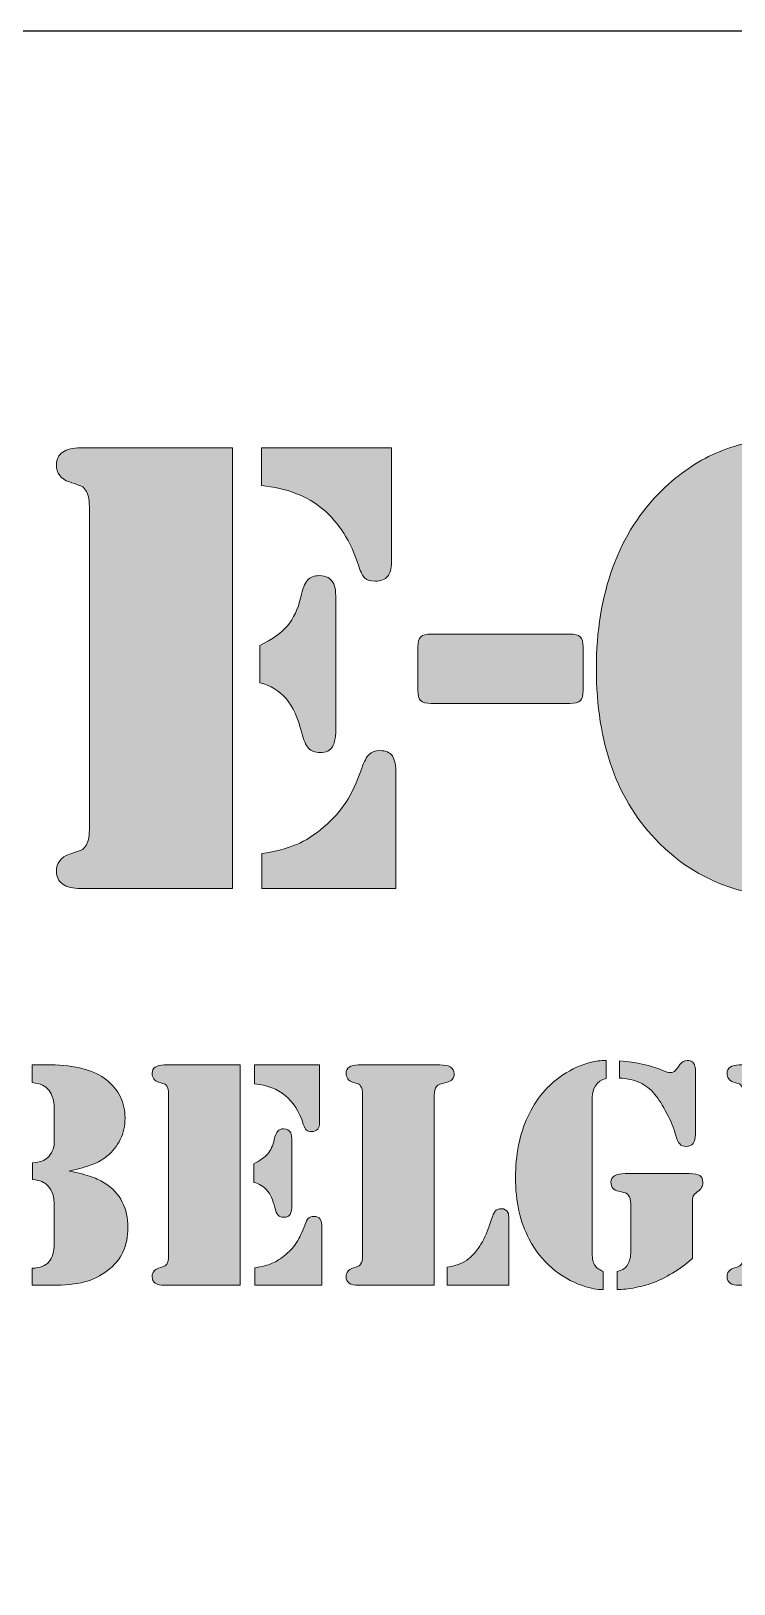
# Model space of a CAD drawing. Header units: inches. Extents: x 11 to 167, y -177 to -21.
# Drawn here: x 75.16 to 88.66, y -50.52 to -20.7 of the extents above; entities that cross this region are included whole.
import ezdxf

# ---------------------------------------------------------------- set-up
doc = ezdxf.new("R2010")
doc.units = ezdxf.units.IN
doc.header["$MEASUREMENT"] = 0
doc.layers.add('Layer 1', color=7, linetype='Continuous')
doc.layers.add('Layer 2', color=7, linetype='Continuous')

# ---------------------------------------------------------------- blocks, each defined once
blk = doc.blocks.new('block 6')
at = {"layer": 'Layer 2', "true_color": 0xffffff}
h = blk.add_hatch(color=7, dxfattribs=at)
h.dxf.hatch_style = 2
edge = h.paths.add_edge_path()
edge.add_spline(control_points=[(89.537, -29.201), (89.326, -29.276), (89.177, -29.377), (89.09, -29.505), (89.004, -29.633), (88.96, -29.821), (88.96, -30.069), (88.96, -30.069), (88.96, -35.613), (88.96, -35.613), (88.96, -35.977), (89.01, -36.233), (89.109, -36.382), (89.187, -36.506), (89.33, -36.595), (89.537, -36.649), (89.537, -36.649), (89.537, -37.331), (89.537, -37.331), (88.619, -37.256), (87.85, -36.911), (87.23, -36.295), (86.424, -35.493), (86.021, -34.375), (86.021, -32.94), (86.021, -32.221), (86.127, -31.571), (86.34, -30.99), (86.553, -30.409), (86.868, -29.916), (87.286, -29.511), (87.604, -29.201), (87.947, -28.966), (88.315, -28.804), (88.683, -28.643), (89.09, -28.552), (89.537, -28.531), (89.537, -28.531), (89.537, -29.201), (89.537, -29.201)], knot_values=[0, 0, 0, 0, 1, 1, 1, 2, 2, 2, 3, 3, 3, 4, 4, 4, 5, 5, 5, 6, 6, 6, 7, 7, 7, 8, 8, 8, 9, 9, 9, 10, 10, 10, 11, 11, 11, 12, 12, 12, 13, 13, 13, 13], degree=3, periodic=1)
edge = h.paths.add_edge_path()
edge.add_spline(control_points=[(90.045, -29.201), (90.045, -29.201), (90.045, -28.531), (90.045, -28.531), (90.492, -28.552), (90.9, -28.643), (91.27, -28.804), (91.64, -28.966), (91.984, -29.201), (92.303, -29.511), (93.146, -30.334), (93.568, -31.477), (93.568, -32.94), (93.568, -34.375), (93.165, -35.493), (92.358, -36.295), (91.738, -36.915), (90.967, -37.261), (90.045, -37.331), (90.045, -37.331), (90.045, -36.649), (90.045, -36.649), (90.153, -36.624), (90.237, -36.592), (90.296, -36.553), (90.356, -36.513), (90.411, -36.457), (90.461, -36.382), (90.572, -36.213), (90.628, -35.956), (90.628, -35.613), (90.628, -35.613), (90.628, -30.069), (90.628, -30.069), (90.628, -29.85), (90.591, -29.677), (90.517, -29.548), (90.467, -29.462), (90.408, -29.393), (90.34, -29.344), (90.272, -29.294), (90.173, -29.247), (90.045, -29.201)], knot_values=[0, 0, 0, 0, 1, 1, 1, 2, 2, 2, 3, 3, 3, 4, 4, 4, 5, 5, 5, 6, 6, 6, 7, 7, 7, 8, 8, 8, 9, 9, 9, 10, 10, 10, 11, 11, 11, 12, 12, 12, 13, 13, 13, 14, 14, 14, 14], degree=3, periodic=1)
h = blk.add_hatch(color=7, dxfattribs=at)
h.dxf.hatch_style = 2
edge = h.paths.add_edge_path()
edge.add_spline(control_points=[(79.032, -28.699), (79.032, -28.699), (79.032, -37.163), (79.032, -37.163), (79.032, -37.163), (76.273, -37.163), (76.273, -37.163), (76.273, -37.163), (76.111, -37.163), (76.111, -37.163), (75.962, -37.163), (75.848, -37.136), (75.767, -37.08), (75.687, -37.024), (75.646, -36.944), (75.646, -36.841), (75.646, -36.671), (75.729, -36.56), (75.894, -36.506), (76.031, -36.461), (76.11, -36.433), (76.133, -36.422), (76.156, -36.412), (76.18, -36.388), (76.204, -36.351), (76.254, -36.285), (76.279, -36.18), (76.279, -36.035), (76.279, -36.035), (76.279, -29.827), (76.279, -29.827), (76.279, -29.683), (76.254, -29.577), (76.204, -29.511), (76.18, -29.474), (76.156, -29.45), (76.133, -29.44), (76.11, -29.43), (76.031, -29.402), (75.894, -29.356), (75.729, -29.302), (75.646, -29.191), (75.646, -29.021), (75.646, -28.918), (75.687, -28.838), (75.767, -28.783), (75.848, -28.727), (75.962, -28.699), (76.111, -28.699), (76.111, -28.699), (76.273, -28.699), (76.273, -28.699), (76.273, -28.699), (79.032, -28.699), (79.032, -28.699)], knot_values=[0, 0, 0, 0, 1, 1, 1, 2, 2, 2, 3, 3, 3, 4, 4, 4, 5, 5, 5, 6, 6, 6, 7, 7, 7, 8, 8, 8, 9, 9, 9, 10, 10, 10, 11, 11, 11, 12, 12, 12, 13, 13, 13, 14, 14, 14, 15, 15, 15, 16, 16, 16, 17, 17, 17, 18, 18, 18, 18], degree=3, periodic=1)
edge = h.paths.add_edge_path()
edge.add_spline(control_points=[(79.553, -33.213), (79.553, -33.213), (79.553, -32.494), (79.553, -32.494), (79.793, -32.378), (79.97, -32.252), (80.086, -32.116), (80.202, -31.979), (80.287, -31.797), (80.34, -31.57), (80.374, -31.413), (80.417, -31.304), (80.471, -31.244), (80.524, -31.184), (80.601, -31.155), (80.7, -31.155), (80.832, -31.155), (80.923, -31.206), (80.973, -31.31), (81.002, -31.363), (81.016, -31.485), (81.016, -31.675), (81.016, -31.675), (81.016, -34.038), (81.016, -34.038), (81.016, -34.232), (80.995, -34.367), (80.951, -34.441), (80.908, -34.516), (80.828, -34.553), (80.713, -34.553), (80.617, -34.553), (80.543, -34.524), (80.489, -34.466), (80.436, -34.408), (80.392, -34.311), (80.359, -34.174), (80.289, -33.889), (80.189, -33.67), (80.058, -33.517), (79.928, -33.364), (79.76, -33.263), (79.553, -33.213)], knot_values=[0, 0, 0, 0, 1, 1, 1, 2, 2, 2, 3, 3, 3, 4, 4, 4, 5, 5, 5, 6, 6, 6, 7, 7, 7, 8, 8, 8, 9, 9, 9, 10, 10, 10, 11, 11, 11, 12, 12, 12, 13, 13, 13, 14, 14, 14, 14], degree=3, periodic=1)
edge = h.paths.add_edge_path()
edge.add_spline(control_points=[(79.584, -28.699), (79.584, -28.699), (82.083, -28.699), (82.083, -28.699), (82.083, -28.699), (82.083, -30.894), (82.083, -30.894), (82.083, -31.022), (82.058, -31.115), (82.009, -31.173), (81.959, -31.231), (81.88, -31.26), (81.773, -31.26), (81.682, -31.26), (81.616, -31.241), (81.575, -31.204), (81.533, -31.167), (81.494, -31.09), (81.457, -30.975), (81.3, -30.495), (81.069, -30.129), (80.765, -29.877), (80.461, -29.625), (80.068, -29.474), (79.584, -29.424), (79.584, -29.424), (79.584, -28.699), (79.584, -28.699)], knot_values=[0, 0, 0, 0, 1, 1, 1, 2, 2, 2, 3, 3, 3, 4, 4, 4, 5, 5, 5, 6, 6, 6, 7, 7, 7, 8, 8, 8, 9, 9, 9, 9], degree=3, periodic=1)
edge = h.paths.add_edge_path()
edge.add_spline(control_points=[(79.59, -37.163), (79.59, -37.163), (79.59, -36.494), (79.59, -36.494), (79.859, -36.452), (80.081, -36.395), (80.257, -36.32), (80.432, -36.246), (80.609, -36.132), (80.787, -35.979), (80.965, -35.826), (81.106, -35.668), (81.212, -35.505), (81.317, -35.341), (81.417, -35.125), (81.513, -34.857), (81.558, -34.724), (81.606, -34.634), (81.655, -34.587), (81.705, -34.539), (81.773, -34.516), (81.86, -34.516), (81.976, -34.516), (82.056, -34.55), (82.102, -34.618), (82.147, -34.686), (82.17, -34.805), (82.17, -34.974), (82.17, -34.974), (82.17, -37.163), (82.17, -37.163), (82.17, -37.163), (79.59, -37.163), (79.59, -37.163)], knot_values=[0, 0, 0, 0, 1, 1, 1, 2, 2, 2, 3, 3, 3, 4, 4, 4, 5, 5, 5, 6, 6, 6, 7, 7, 7, 8, 8, 8, 9, 9, 9, 10, 10, 10, 11, 11, 11, 11], degree=3, periodic=1)
h = blk.add_hatch(color=7, dxfattribs=at)
h.dxf.hatch_style = 2
edge = h.paths.add_edge_path()
edge.add_spline(control_points=[(85.767, -32.525), (85.767, -32.525), (85.767, -33.362), (85.767, -33.362), (85.767, -33.457), (85.748, -33.522), (85.711, -33.557), (85.673, -33.593), (85.607, -33.61), (85.512, -33.61), (85.512, -33.61), (82.846, -33.61), (82.846, -33.61), (82.751, -33.61), (82.685, -33.593), (82.647, -33.557), (82.61, -33.522), (82.592, -33.457), (82.592, -33.362), (82.592, -33.362), (82.592, -32.525), (82.592, -32.525), (82.592, -32.43), (82.61, -32.365), (82.647, -32.33), (82.685, -32.294), (82.751, -32.277), (82.846, -32.277), (82.846, -32.277), (85.512, -32.277), (85.512, -32.277), (85.607, -32.277), (85.673, -32.294), (85.711, -32.33), (85.748, -32.365), (85.767, -32.43), (85.767, -32.525)], knot_values=[0, 0, 0, 0, 1, 1, 1, 2, 2, 2, 3, 3, 3, 4, 4, 4, 5, 5, 5, 6, 6, 6, 7, 7, 7, 8, 8, 8, 9, 9, 9, 10, 10, 10, 11, 11, 11, 12, 12, 12, 12], degree=3, periodic=1)
h = blk.add_hatch(color=7, dxfattribs=at)
h.dxf.hatch_style = 2
edge = h.paths.add_edge_path()
edge.add_spline(control_points=[(74.927, -40.551), (74.927, -40.551), (74.927, -44.783), (74.927, -44.783), (74.927, -44.783), (73.547, -44.783), (73.547, -44.783), (73.547, -44.783), (73.466, -44.783), (73.466, -44.783), (73.392, -44.783), (73.335, -44.77), (73.294, -44.742), (73.254, -44.714), (73.234, -44.674), (73.234, -44.622), (73.234, -44.538), (73.275, -44.482), (73.358, -44.455), (73.426, -44.432), (73.466, -44.418), (73.477, -44.413), (73.489, -44.408), (73.501, -44.396), (73.513, -44.377), (73.538, -44.344), (73.55, -44.292), (73.55, -44.219), (73.55, -44.219), (73.55, -41.115), (73.55, -41.115), (73.55, -41.043), (73.538, -40.99), (73.513, -40.957), (73.501, -40.939), (73.489, -40.927), (73.477, -40.922), (73.466, -40.917), (73.426, -40.903), (73.358, -40.88), (73.275, -40.853), (73.234, -40.797), (73.234, -40.712), (73.234, -40.661), (73.254, -40.621), (73.294, -40.593), (73.335, -40.565), (73.392, -40.551), (73.466, -40.551), (73.466, -40.551), (73.547, -40.551), (73.547, -40.551), (73.547, -40.551), (74.927, -40.551), (74.927, -40.551)], knot_values=[0, 0, 0, 0, 1, 1, 1, 2, 2, 2, 3, 3, 3, 4, 4, 4, 5, 5, 5, 6, 6, 6, 7, 7, 7, 8, 8, 8, 9, 9, 9, 10, 10, 10, 11, 11, 11, 12, 12, 12, 13, 13, 13, 14, 14, 14, 15, 15, 15, 16, 16, 16, 17, 17, 17, 18, 18, 18, 18], degree=3, periodic=1)
edge = h.paths.add_edge_path()
edge.add_spline(control_points=[(75.891, -42.591), (76.077, -42.629), (76.22, -42.665), (76.321, -42.7), (76.421, -42.735), (76.511, -42.779), (76.592, -42.833), (76.73, -42.922), (76.836, -43.039), (76.91, -43.185), (76.983, -43.331), (77.02, -43.494), (77.02, -43.673), (77.02, -44.027), (76.89, -44.303), (76.629, -44.501), (76.495, -44.605), (76.346, -44.678), (76.184, -44.72), (76.022, -44.762), (75.809, -44.783), (75.547, -44.783), (75.547, -44.783), (75.178, -44.783), (75.178, -44.783), (75.178, -44.783), (75.178, -44.458), (75.178, -44.458), (75.261, -44.452), (75.326, -44.44), (75.373, -44.422), (75.421, -44.405), (75.463, -44.375), (75.5, -44.334), (75.569, -44.257), (75.603, -44.139), (75.603, -43.977), (75.603, -43.977), (75.603, -43.273), (75.603, -43.273), (75.603, -43.17), (75.594, -43.09), (75.576, -43.032), (75.559, -42.974), (75.526, -42.921), (75.479, -42.874), (75.444, -42.836), (75.405, -42.809), (75.364, -42.793), (75.323, -42.776), (75.264, -42.763), (75.187, -42.753), (75.187, -42.753), (75.187, -42.43), (75.187, -42.43), (75.264, -42.424), (75.323, -42.414), (75.366, -42.399), (75.408, -42.385), (75.447, -42.361), (75.482, -42.328), (75.515, -42.297), (75.543, -42.257), (75.566, -42.207), (75.588, -42.157), (75.601, -42.112), (75.603, -42.07), (75.603, -42.07), (75.603, -41.9), (75.603, -41.9), (75.603, -41.9), (75.603, -41.364), (75.603, -41.364), (75.603, -41.308), (75.593, -41.249), (75.575, -41.188), (75.556, -41.127), (75.534, -41.079), (75.507, -41.044), (75.467, -40.997), (75.423, -40.961), (75.375, -40.939), (75.326, -40.916), (75.261, -40.901), (75.178, -40.892), (75.178, -40.892), (75.178, -40.551), (75.178, -40.551), (75.178, -40.551), (75.535, -40.551), (75.535, -40.551), (76.006, -40.551), (76.366, -40.648), (76.614, -40.843), (76.727, -40.932), (76.814, -41.039), (76.874, -41.165), (76.934, -41.291), (76.964, -41.428), (76.964, -41.574), (76.964, -41.719), (76.933, -41.855), (76.872, -41.984), (76.812, -42.112), (76.726, -42.218), (76.617, -42.303), (76.536, -42.369), (76.443, -42.423), (76.338, -42.464), (76.232, -42.506), (76.083, -42.548), (75.891, -42.591)], knot_values=[0, 0, 0, 0, 1, 1, 1, 2, 2, 2, 3, 3, 3, 4, 4, 4, 5, 5, 5, 6, 6, 6, 7, 7, 7, 8, 8, 8, 9, 9, 9, 10, 10, 10, 11, 11, 11, 12, 12, 12, 13, 13, 13, 14, 14, 14, 15, 15, 15, 16, 16, 16, 17, 17, 17, 18, 18, 18, 19, 19, 19, 20, 20, 20, 21, 21, 21, 22, 22, 22, 23, 23, 23, 24, 24, 24, 25, 25, 25, 26, 26, 26, 27, 27, 27, 28, 28, 28, 29, 29, 29, 30, 30, 30, 31, 31, 31, 32, 32, 32, 33, 33, 33, 34, 34, 34, 35, 35, 35, 36, 36, 36, 37, 37, 37, 37], degree=3, periodic=1)
h = blk.add_hatch(color=7, dxfattribs=at)
h.dxf.hatch_style = 2
edge = h.paths.add_edge_path()
edge.add_spline(control_points=[(79.178, -40.551), (79.178, -40.551), (79.178, -44.783), (79.178, -44.783), (79.178, -44.783), (77.798, -44.783), (77.798, -44.783), (77.798, -44.783), (77.717, -44.783), (77.717, -44.783), (77.643, -44.783), (77.586, -44.77), (77.545, -44.742), (77.505, -44.714), (77.485, -44.674), (77.485, -44.622), (77.485, -44.538), (77.526, -44.482), (77.609, -44.455), (77.677, -44.432), (77.717, -44.418), (77.728, -44.413), (77.74, -44.408), (77.751, -44.396), (77.764, -44.377), (77.789, -44.344), (77.801, -44.292), (77.801, -44.219), (77.801, -44.219), (77.801, -41.115), (77.801, -41.115), (77.801, -41.043), (77.789, -40.99), (77.764, -40.957), (77.751, -40.939), (77.74, -40.927), (77.728, -40.922), (77.717, -40.917), (77.677, -40.903), (77.609, -40.88), (77.526, -40.853), (77.485, -40.797), (77.485, -40.712), (77.485, -40.661), (77.505, -40.621), (77.545, -40.593), (77.586, -40.565), (77.643, -40.551), (77.717, -40.551), (77.717, -40.551), (77.798, -40.551), (77.798, -40.551), (77.798, -40.551), (79.178, -40.551), (79.178, -40.551)], knot_values=[0, 0, 0, 0, 1, 1, 1, 2, 2, 2, 3, 3, 3, 4, 4, 4, 5, 5, 5, 6, 6, 6, 7, 7, 7, 8, 8, 8, 9, 9, 9, 10, 10, 10, 11, 11, 11, 12, 12, 12, 13, 13, 13, 14, 14, 14, 15, 15, 15, 16, 16, 16, 17, 17, 17, 18, 18, 18, 18], degree=3, periodic=1)
edge = h.paths.add_edge_path()
edge.add_spline(control_points=[(79.438, -42.808), (79.438, -42.808), (79.438, -42.449), (79.438, -42.449), (79.558, -42.391), (79.647, -42.328), (79.705, -42.26), (79.763, -42.191), (79.805, -42.1), (79.832, -41.987), (79.849, -41.908), (79.87, -41.854), (79.897, -41.824), (79.924, -41.794), (79.962, -41.779), (80.012, -41.779), (80.078, -41.779), (80.123, -41.805), (80.148, -41.857), (80.163, -41.883), (80.17, -41.944), (80.17, -42.039), (80.17, -42.039), (80.17, -43.221), (80.17, -43.221), (80.17, -43.318), (80.159, -43.385), (80.137, -43.422), (80.116, -43.46), (80.076, -43.478), (80.018, -43.478), (79.97, -43.478), (79.933, -43.464), (79.906, -43.435), (79.88, -43.406), (79.858, -43.357), (79.841, -43.289), (79.806, -43.146), (79.756, -43.037), (79.691, -42.96), (79.626, -42.884), (79.542, -42.833), (79.438, -42.808)], knot_values=[0, 0, 0, 0, 1, 1, 1, 2, 2, 2, 3, 3, 3, 4, 4, 4, 5, 5, 5, 6, 6, 6, 7, 7, 7, 8, 8, 8, 9, 9, 9, 10, 10, 10, 11, 11, 11, 12, 12, 12, 13, 13, 13, 14, 14, 14, 14], degree=3, periodic=1)
edge = h.paths.add_edge_path()
edge.add_spline(control_points=[(79.454, -40.551), (79.454, -40.551), (80.703, -40.551), (80.703, -40.551), (80.703, -40.551), (80.703, -41.649), (80.703, -41.649), (80.703, -41.713), (80.691, -41.759), (80.666, -41.788), (80.641, -41.817), (80.602, -41.832), (80.548, -41.832), (80.503, -41.832), (80.47, -41.822), (80.449, -41.804), (80.428, -41.785), (80.409, -41.747), (80.39, -41.689), (80.312, -41.449), (80.196, -41.266), (80.044, -41.14), (79.892, -41.014), (79.696, -40.939), (79.454, -40.914), (79.454, -40.914), (79.454, -40.551), (79.454, -40.551)], knot_values=[0, 0, 0, 0, 1, 1, 1, 2, 2, 2, 3, 3, 3, 4, 4, 4, 5, 5, 5, 6, 6, 6, 7, 7, 7, 8, 8, 8, 9, 9, 9, 9], degree=3, periodic=1)
edge = h.paths.add_edge_path()
edge.add_spline(control_points=[(79.457, -44.783), (79.457, -44.783), (79.457, -44.449), (79.457, -44.449), (79.591, -44.428), (79.702, -44.399), (79.79, -44.362), (79.878, -44.325), (79.966, -44.268), (80.055, -44.191), (80.144, -44.115), (80.215, -44.036), (80.268, -43.954), (80.32, -43.872), (80.37, -43.764), (80.418, -43.63), (80.441, -43.564), (80.465, -43.519), (80.489, -43.495), (80.514, -43.471), (80.548, -43.46), (80.592, -43.46), (80.65, -43.46), (80.69, -43.477), (80.713, -43.511), (80.735, -43.545), (80.747, -43.604), (80.747, -43.689), (80.747, -43.689), (80.747, -44.783), (80.747, -44.783), (80.747, -44.783), (79.457, -44.783), (79.457, -44.783)], knot_values=[0, 0, 0, 0, 1, 1, 1, 2, 2, 2, 3, 3, 3, 4, 4, 4, 5, 5, 5, 6, 6, 6, 7, 7, 7, 8, 8, 8, 9, 9, 9, 10, 10, 10, 11, 11, 11, 11], degree=3, periodic=1)
h = blk.add_hatch(color=7, dxfattribs=at)
h.dxf.hatch_style = 2
edge = h.paths.add_edge_path()
edge.add_spline(control_points=[(82.905, -44.783), (82.905, -44.783), (81.525, -44.783), (81.525, -44.783), (81.525, -44.783), (81.444, -44.783), (81.444, -44.783), (81.37, -44.783), (81.313, -44.77), (81.272, -44.742), (81.232, -44.714), (81.212, -44.674), (81.212, -44.622), (81.212, -44.538), (81.253, -44.482), (81.336, -44.455), (81.404, -44.432), (81.444, -44.418), (81.455, -44.413), (81.467, -44.408), (81.478, -44.396), (81.491, -44.377), (81.516, -44.344), (81.528, -44.292), (81.528, -44.219), (81.528, -44.219), (81.528, -41.115), (81.528, -41.115), (81.528, -41.043), (81.516, -40.99), (81.491, -40.957), (81.478, -40.939), (81.467, -40.927), (81.455, -40.922), (81.444, -40.917), (81.404, -40.903), (81.336, -40.88), (81.253, -40.853), (81.212, -40.797), (81.212, -40.712), (81.212, -40.661), (81.232, -40.621), (81.272, -40.593), (81.313, -40.565), (81.37, -40.551), (81.444, -40.551), (81.444, -40.551), (81.525, -40.551), (81.525, -40.551), (81.525, -40.551), (82.908, -40.551), (82.908, -40.551), (82.908, -40.551), (83.013, -40.551), (83.013, -40.551), (83.104, -40.551), (83.169, -40.564), (83.209, -40.588), (83.262, -40.621), (83.289, -40.665), (83.289, -40.719), (83.289, -40.81), (83.24, -40.866), (83.14, -40.889), (83.06, -40.908), (83.012, -40.92), (82.998, -40.926), (82.983, -40.933), (82.968, -40.945), (82.951, -40.964), (82.92, -41.001), (82.905, -41.059), (82.905, -41.137), (82.905, -41.137), (82.905, -44.783), (82.905, -44.783)], knot_values=[0, 0, 0, 0, 1, 1, 1, 2, 2, 2, 3, 3, 3, 4, 4, 4, 5, 5, 5, 6, 6, 6, 7, 7, 7, 8, 8, 8, 9, 9, 9, 10, 10, 10, 11, 11, 11, 12, 12, 12, 13, 13, 13, 14, 14, 14, 15, 15, 15, 16, 16, 16, 17, 17, 17, 18, 18, 18, 19, 19, 19, 20, 20, 20, 21, 21, 21, 22, 22, 22, 23, 23, 23, 24, 24, 24, 25, 25, 25, 25], degree=3, periodic=1)
edge = h.paths.add_edge_path()
edge.add_spline(control_points=[(83.156, -44.783), (83.156, -44.783), (83.156, -44.436), (83.156, -44.436), (83.257, -44.418), (83.337, -44.397), (83.396, -44.374), (83.455, -44.351), (83.511, -44.318), (83.565, -44.275), (83.652, -44.207), (83.731, -44.113), (83.804, -43.993), (83.876, -43.873), (83.935, -43.74), (83.981, -43.593), (84.014, -43.479), (84.044, -43.404), (84.072, -43.368), (84.1, -43.332), (84.141, -43.314), (84.195, -43.314), (84.252, -43.314), (84.295, -43.338), (84.322, -43.385), (84.334, -43.408), (84.34, -43.453), (84.34, -43.522), (84.34, -43.522), (84.34, -44.783), (84.34, -44.783), (84.34, -44.783), (83.156, -44.783), (83.156, -44.783)], knot_values=[0, 0, 0, 0, 1, 1, 1, 2, 2, 2, 3, 3, 3, 4, 4, 4, 5, 5, 5, 6, 6, 6, 7, 7, 7, 8, 8, 8, 9, 9, 9, 10, 10, 10, 11, 11, 11, 11], degree=3, periodic=1)
h = blk.add_hatch(color=7, dxfattribs=at)
h.dxf.hatch_style = 2
edge = h.paths.add_edge_path()
edge.add_spline(control_points=[(86.21, -40.467), (86.21, -40.467), (86.21, -40.812), (86.21, -40.812), (86.028, -40.855), (85.937, -41), (85.937, -41.246), (85.937, -41.246), (85.937, -44.132), (85.937, -44.132), (85.937, -44.244), (85.953, -44.33), (85.984, -44.39), (86.01, -44.439), (86.067, -44.482), (86.154, -44.517), (86.154, -44.517), (86.154, -44.867), (86.154, -44.867), (86.088, -44.867), (86.027, -44.862), (85.973, -44.852), (85.918, -44.841), (85.845, -44.821), (85.754, -44.79), (85.537, -44.715), (85.341, -44.602), (85.165, -44.449), (84.989, -44.296), (84.845, -44.113), (84.731, -43.9), (84.555, -43.567), (84.467, -43.173), (84.467, -42.718), (84.467, -42.278), (84.546, -41.888), (84.703, -41.546), (84.86, -41.205), (85.085, -40.938), (85.379, -40.743), (85.548, -40.63), (85.73, -40.548), (85.925, -40.498), (86.005, -40.478), (86.1, -40.467), (86.21, -40.467)], knot_values=[0, 0, 0, 0, 1, 1, 1, 2, 2, 2, 3, 3, 3, 4, 4, 4, 5, 5, 5, 6, 6, 6, 7, 7, 7, 8, 8, 8, 9, 9, 9, 10, 10, 10, 11, 11, 11, 12, 12, 12, 13, 13, 13, 14, 14, 14, 15, 15, 15, 15], degree=3, periodic=1)
edge = h.paths.add_edge_path()
edge.add_spline(control_points=[(87.866, -44.266), (87.783, -44.348), (87.673, -44.433), (87.535, -44.518), (87.398, -44.604), (87.268, -44.672), (87.146, -44.721), (87.035, -44.765), (86.911, -44.8), (86.776, -44.827), (86.64, -44.854), (86.521, -44.867), (86.418, -44.867), (86.418, -44.867), (86.418, -44.517), (86.418, -44.517), (86.478, -44.502), (86.523, -44.485), (86.553, -44.464), (86.582, -44.443), (86.608, -44.415), (86.628, -44.377), (86.664, -44.313), (86.681, -44.232), (86.681, -44.132), (86.681, -44.132), (86.681, -43.227), (86.681, -43.227), (86.681, -43.146), (86.666, -43.088), (86.635, -43.053), (86.62, -43.033), (86.606, -43.02), (86.591, -43.015), (86.577, -43.009), (86.529, -42.998), (86.449, -42.979), (86.349, -42.954), (86.3, -42.896), (86.3, -42.805), (86.3, -42.752), (86.323, -42.71), (86.37, -42.681), (86.416, -42.652), (86.485, -42.638), (86.576, -42.638), (86.576, -42.638), (86.678, -42.638), (86.678, -42.638), (86.678, -42.638), (87.813, -42.638), (87.813, -42.638), (87.906, -42.638), (87.972, -42.651), (88.01, -42.677), (88.048, -42.702), (88.067, -42.747), (88.067, -42.812), (88.067, -42.851), (88.059, -42.883), (88.044, -42.909), (88.028, -42.935), (88, -42.962), (87.959, -42.991), (87.917, -43.02), (87.891, -43.047), (87.881, -43.072), (87.871, -43.097), (87.866, -43.142), (87.866, -43.208), (87.866, -43.208), (87.866, -44.266), (87.866, -44.266)], knot_values=[0, 0, 0, 0, 1, 1, 1, 2, 2, 2, 3, 3, 3, 4, 4, 4, 5, 5, 5, 6, 6, 6, 7, 7, 7, 8, 8, 8, 9, 9, 9, 10, 10, 10, 11, 11, 11, 12, 12, 12, 13, 13, 13, 14, 14, 14, 15, 15, 15, 16, 16, 16, 17, 17, 17, 18, 18, 18, 19, 19, 19, 20, 20, 20, 21, 21, 21, 22, 22, 22, 23, 23, 23, 24, 24, 24, 24], degree=3, periodic=1)
edge = h.paths.add_edge_path()
edge.add_spline(control_points=[(86.464, -40.805), (86.464, -40.805), (86.464, -40.471), (86.464, -40.471), (86.801, -40.502), (87.078, -40.564), (87.295, -40.657), (87.359, -40.686), (87.409, -40.7), (87.444, -40.7), (87.477, -40.7), (87.502, -40.692), (87.52, -40.677), (87.537, -40.661), (87.573, -40.617), (87.627, -40.545), (87.664, -40.493), (87.711, -40.467), (87.766, -40.467), (87.824, -40.467), (87.865, -40.483), (87.889, -40.516), (87.913, -40.548), (87.925, -40.601), (87.925, -40.675), (87.925, -40.675), (87.925, -41.881), (87.925, -41.881), (87.925, -42.038), (87.867, -42.117), (87.751, -42.117), (87.693, -42.117), (87.65, -42.101), (87.622, -42.07), (87.594, -42.039), (87.568, -41.978), (87.543, -41.888), (87.512, -41.772), (87.456, -41.637), (87.376, -41.483), (87.295, -41.329), (87.218, -41.207), (87.143, -41.119), (87.058, -41.015), (86.963, -40.939), (86.858, -40.891), (86.752, -40.842), (86.621, -40.814), (86.464, -40.805)], knot_values=[0, 0, 0, 0, 1, 1, 1, 2, 2, 2, 3, 3, 3, 4, 4, 4, 5, 5, 5, 6, 6, 6, 7, 7, 7, 8, 8, 8, 9, 9, 9, 10, 10, 10, 11, 11, 11, 12, 12, 12, 13, 13, 13, 14, 14, 14, 15, 15, 15, 16, 16, 16, 16], degree=3, periodic=1)
h = blk.add_hatch(color=7, dxfattribs=at)
h.dxf.hatch_style = 2
edge = h.paths.add_edge_path()
edge.add_spline(control_points=[(90.228, -44.783), (90.228, -44.783), (88.845, -44.783), (88.845, -44.783), (88.845, -44.783), (88.765, -44.783), (88.765, -44.783), (88.69, -44.783), (88.633, -44.77), (88.593, -44.742), (88.552, -44.714), (88.532, -44.674), (88.532, -44.622), (88.532, -44.538), (88.574, -44.482), (88.656, -44.455), (88.724, -44.432), (88.764, -44.418), (88.776, -44.413), (88.787, -44.408), (88.799, -44.396), (88.811, -44.377), (88.836, -44.344), (88.848, -44.292), (88.848, -44.219), (88.848, -44.219), (88.848, -41.115), (88.848, -41.115), (88.848, -41.043), (88.836, -40.99), (88.811, -40.957), (88.799, -40.939), (88.787, -40.927), (88.776, -40.922), (88.764, -40.917), (88.724, -40.903), (88.656, -40.88), (88.574, -40.853), (88.532, -40.797), (88.532, -40.712), (88.532, -40.661), (88.552, -40.621), (88.593, -40.593), (88.633, -40.565), (88.69, -40.551), (88.765, -40.551), (88.765, -40.551), (88.845, -40.551), (88.845, -40.551), (88.845, -40.551), (90.228, -40.551), (90.228, -40.551), (90.228, -40.551), (90.309, -40.551), (90.309, -40.551), (90.383, -40.551), (90.441, -40.565), (90.481, -40.593), (90.521, -40.621), (90.541, -40.661), (90.541, -40.712), (90.541, -40.797), (90.5, -40.853), (90.417, -40.88), (90.349, -40.903), (90.309, -40.917), (90.298, -40.922), (90.287, -40.927), (90.275, -40.939), (90.262, -40.957), (90.238, -40.99), (90.225, -41.043), (90.225, -41.115), (90.225, -41.115), (90.225, -44.219), (90.225, -44.219), (90.225, -44.292), (90.238, -44.344), (90.262, -44.377), (90.275, -44.396), (90.287, -44.408), (90.298, -44.413), (90.309, -44.418), (90.349, -44.432), (90.417, -44.455), (90.5, -44.482), (90.541, -44.538), (90.541, -44.622), (90.541, -44.674), (90.521, -44.714), (90.481, -44.742), (90.441, -44.77), (90.383, -44.783), (90.309, -44.783), (90.309, -44.783), (90.228, -44.783), (90.228, -44.783)], knot_values=[0, 0, 0, 0, 1, 1, 1, 2, 2, 2, 3, 3, 3, 4, 4, 4, 5, 5, 5, 6, 6, 6, 7, 7, 7, 8, 8, 8, 9, 9, 9, 10, 10, 10, 11, 11, 11, 12, 12, 12, 13, 13, 13, 14, 14, 14, 15, 15, 15, 16, 16, 16, 17, 17, 17, 18, 18, 18, 19, 19, 19, 20, 20, 20, 21, 21, 21, 22, 22, 22, 23, 23, 23, 24, 24, 24, 25, 25, 25, 26, 26, 26, 27, 27, 27, 28, 28, 28, 29, 29, 29, 30, 30, 30, 31, 31, 31, 32, 32, 32, 32], degree=3, periodic=1)
at = {"layer": 'Layer 2', "lineweight": 0}
for points, knots in [([(89.537, -29.201), (89.326, -29.276), (89.177, -29.377), (89.09, -29.505), (89.004, -29.633), (88.96, -29.821), (88.96, -30.069), (88.96, -30.069), (88.96, -35.613), (88.96, -35.613), (88.96, -35.977), (89.01, -36.233), (89.109, -36.382), (89.187, -36.506), (89.33, -36.595), (89.537, -36.649), (89.537, -36.649), (89.537, -37.331), (89.537, -37.331), (88.619, -37.256), (87.85, -36.911), (87.23, -36.295), (86.424, -35.493), (86.021, -34.375), (86.021, -32.94), (86.021, -32.221), (86.127, -31.571), (86.34, -30.99), (86.553, -30.409), (86.868, -29.916), (87.286, -29.511), (87.604, -29.201), (87.947, -28.966), (88.315, -28.804), (88.683, -28.643), (89.09, -28.552), (89.537, -28.531), (89.537, -28.531), (89.537, -29.201), (89.537, -29.201)], [0, 0, 0, 0, 1, 1, 1, 2, 2, 2, 3, 3, 3, 4, 4, 4, 5, 5, 5, 6, 6, 6, 7, 7, 7, 8, 8, 8, 9, 9, 9, 10, 10, 10, 11, 11, 11, 12, 12, 12, 13, 13, 13, 13]), ([(79.032, -28.699), (79.032, -28.699), (79.032, -37.163), (79.032, -37.163), (79.032, -37.163), (76.273, -37.163), (76.273, -37.163), (76.273, -37.163), (76.111, -37.163), (76.111, -37.163), (75.962, -37.163), (75.848, -37.136), (75.767, -37.08), (75.687, -37.024), (75.646, -36.944), (75.646, -36.841), (75.646, -36.671), (75.729, -36.56), (75.894, -36.506), (76.031, -36.461), (76.11, -36.433), (76.133, -36.422), (76.156, -36.412), (76.18, -36.388), (76.204, -36.351), (76.254, -36.285), (76.279, -36.18), (76.279, -36.035), (76.279, -36.035), (76.279, -29.827), (76.279, -29.827), (76.279, -29.683), (76.254, -29.577), (76.204, -29.511), (76.18, -29.474), (76.156, -29.45), (76.133, -29.44), (76.11, -29.43), (76.031, -29.402), (75.894, -29.356), (75.729, -29.302), (75.646, -29.191), (75.646, -29.021), (75.646, -28.918), (75.687, -28.838), (75.767, -28.783), (75.848, -28.727), (75.962, -28.699), (76.111, -28.699), (76.111, -28.699), (76.273, -28.699), (76.273, -28.699), (76.273, -28.699), (79.032, -28.699), (79.032, -28.699)], [0, 0, 0, 0, 1, 1, 1, 2, 2, 2, 3, 3, 3, 4, 4, 4, 5, 5, 5, 6, 6, 6, 7, 7, 7, 8, 8, 8, 9, 9, 9, 10, 10, 10, 11, 11, 11, 12, 12, 12, 13, 13, 13, 14, 14, 14, 15, 15, 15, 16, 16, 16, 17, 17, 17, 18, 18, 18, 18]), ([(79.584, -28.699), (79.584, -28.699), (82.083, -28.699), (82.083, -28.699), (82.083, -28.699), (82.083, -30.894), (82.083, -30.894), (82.083, -31.022), (82.058, -31.115), (82.009, -31.173), (81.959, -31.231), (81.88, -31.26), (81.773, -31.26), (81.682, -31.26), (81.616, -31.241), (81.575, -31.204), (81.533, -31.167), (81.494, -31.09), (81.457, -30.975), (81.3, -30.495), (81.069, -30.129), (80.765, -29.877), (80.461, -29.625), (80.068, -29.474), (79.584, -29.424), (79.584, -29.424), (79.584, -28.699), (79.584, -28.699)], [0, 0, 0, 0, 1, 1, 1, 2, 2, 2, 3, 3, 3, 4, 4, 4, 5, 5, 5, 6, 6, 6, 7, 7, 7, 8, 8, 8, 9, 9, 9, 9]), ([(79.553, -33.213), (79.553, -33.213), (79.553, -32.494), (79.553, -32.494), (79.793, -32.378), (79.97, -32.252), (80.086, -32.116), (80.202, -31.979), (80.287, -31.797), (80.34, -31.57), (80.374, -31.413), (80.417, -31.304), (80.471, -31.244), (80.524, -31.184), (80.601, -31.155), (80.7, -31.155), (80.832, -31.155), (80.923, -31.206), (80.973, -31.31), (81.002, -31.363), (81.016, -31.485), (81.016, -31.675), (81.016, -31.675), (81.016, -34.038), (81.016, -34.038), (81.016, -34.232), (80.995, -34.367), (80.951, -34.441), (80.908, -34.516), (80.828, -34.553), (80.713, -34.553), (80.617, -34.553), (80.543, -34.524), (80.489, -34.466), (80.436, -34.408), (80.392, -34.311), (80.359, -34.174), (80.289, -33.889), (80.189, -33.67), (80.058, -33.517), (79.928, -33.364), (79.76, -33.263), (79.553, -33.213)], [0, 0, 0, 0, 1, 1, 1, 2, 2, 2, 3, 3, 3, 4, 4, 4, 5, 5, 5, 6, 6, 6, 7, 7, 7, 8, 8, 8, 9, 9, 9, 10, 10, 10, 11, 11, 11, 12, 12, 12, 13, 13, 13, 14, 14, 14, 14]), ([(85.767, -32.525), (85.767, -32.525), (85.767, -33.362), (85.767, -33.362), (85.767, -33.457), (85.748, -33.522), (85.711, -33.557), (85.673, -33.593), (85.607, -33.61), (85.512, -33.61), (85.512, -33.61), (82.846, -33.61), (82.846, -33.61), (82.751, -33.61), (82.685, -33.593), (82.647, -33.557), (82.61, -33.522), (82.592, -33.457), (82.592, -33.362), (82.592, -33.362), (82.592, -32.525), (82.592, -32.525), (82.592, -32.43), (82.61, -32.365), (82.647, -32.33), (82.685, -32.294), (82.751, -32.277), (82.846, -32.277), (82.846, -32.277), (85.512, -32.277), (85.512, -32.277), (85.607, -32.277), (85.673, -32.294), (85.711, -32.33), (85.748, -32.365), (85.767, -32.43), (85.767, -32.525)], [0, 0, 0, 0, 1, 1, 1, 2, 2, 2, 3, 3, 3, 4, 4, 4, 5, 5, 5, 6, 6, 6, 7, 7, 7, 8, 8, 8, 9, 9, 9, 10, 10, 10, 11, 11, 11, 12, 12, 12, 12]), ([(79.59, -37.163), (79.59, -37.163), (79.59, -36.494), (79.59, -36.494), (79.859, -36.452), (80.081, -36.395), (80.257, -36.32), (80.432, -36.246), (80.609, -36.132), (80.787, -35.979), (80.965, -35.826), (81.106, -35.668), (81.212, -35.505), (81.317, -35.341), (81.417, -35.125), (81.513, -34.857), (81.558, -34.724), (81.606, -34.634), (81.655, -34.587), (81.705, -34.539), (81.773, -34.516), (81.86, -34.516), (81.976, -34.516), (82.056, -34.55), (82.102, -34.618), (82.147, -34.686), (82.17, -34.805), (82.17, -34.974), (82.17, -34.974), (82.17, -37.163), (82.17, -37.163), (82.17, -37.163), (79.59, -37.163), (79.59, -37.163)], [0, 0, 0, 0, 1, 1, 1, 2, 2, 2, 3, 3, 3, 4, 4, 4, 5, 5, 5, 6, 6, 6, 7, 7, 7, 8, 8, 8, 9, 9, 9, 10, 10, 10, 11, 11, 11, 11]), ([(75.891, -42.591), (76.077, -42.629), (76.22, -42.665), (76.321, -42.7), (76.421, -42.735), (76.511, -42.779), (76.592, -42.833), (76.73, -42.922), (76.836, -43.039), (76.91, -43.185), (76.983, -43.331), (77.02, -43.494), (77.02, -43.673), (77.02, -44.027), (76.89, -44.303), (76.629, -44.501), (76.495, -44.605), (76.346, -44.678), (76.184, -44.72), (76.022, -44.762), (75.809, -44.783), (75.547, -44.783), (75.547, -44.783), (75.178, -44.783), (75.178, -44.783), (75.178, -44.783), (75.178, -44.458), (75.178, -44.458), (75.261, -44.452), (75.326, -44.44), (75.373, -44.422), (75.421, -44.405), (75.463, -44.375), (75.5, -44.334), (75.569, -44.257), (75.603, -44.139), (75.603, -43.977), (75.603, -43.977), (75.603, -43.273), (75.603, -43.273), (75.603, -43.17), (75.594, -43.09), (75.576, -43.032), (75.559, -42.974), (75.526, -42.921), (75.479, -42.874), (75.444, -42.836), (75.405, -42.809), (75.364, -42.793), (75.323, -42.776), (75.264, -42.763), (75.187, -42.753), (75.187, -42.753), (75.187, -42.43), (75.187, -42.43), (75.264, -42.424), (75.323, -42.414), (75.366, -42.399), (75.408, -42.385), (75.447, -42.361), (75.482, -42.328), (75.515, -42.297), (75.543, -42.257), (75.566, -42.207), (75.588, -42.157), (75.601, -42.112), (75.603, -42.07), (75.603, -42.07), (75.603, -41.9), (75.603, -41.9), (75.603, -41.9), (75.603, -41.364), (75.603, -41.364), (75.603, -41.308), (75.593, -41.249), (75.575, -41.188), (75.556, -41.127), (75.534, -41.079), (75.507, -41.044), (75.467, -40.997), (75.423, -40.961), (75.375, -40.939), (75.326, -40.916), (75.261, -40.901), (75.178, -40.892), (75.178, -40.892), (75.178, -40.551), (75.178, -40.551), (75.178, -40.551), (75.535, -40.551), (75.535, -40.551), (76.006, -40.551), (76.366, -40.648), (76.614, -40.843), (76.727, -40.932), (76.814, -41.039), (76.874, -41.165), (76.934, -41.291), (76.964, -41.428), (76.964, -41.574), (76.964, -41.719), (76.933, -41.855), (76.872, -41.984), (76.812, -42.112), (76.726, -42.218), (76.617, -42.303), (76.536, -42.369), (76.443, -42.423), (76.338, -42.464), (76.232, -42.506), (76.083, -42.548), (75.891, -42.591)], [0, 0, 0, 0, 1, 1, 1, 2, 2, 2, 3, 3, 3, 4, 4, 4, 5, 5, 5, 6, 6, 6, 7, 7, 7, 8, 8, 8, 9, 9, 9, 10, 10, 10, 11, 11, 11, 12, 12, 12, 13, 13, 13, 14, 14, 14, 15, 15, 15, 16, 16, 16, 17, 17, 17, 18, 18, 18, 19, 19, 19, 20, 20, 20, 21, 21, 21, 22, 22, 22, 23, 23, 23, 24, 24, 24, 25, 25, 25, 26, 26, 26, 27, 27, 27, 28, 28, 28, 29, 29, 29, 30, 30, 30, 31, 31, 31, 32, 32, 32, 33, 33, 33, 34, 34, 34, 35, 35, 35, 36, 36, 36, 37, 37, 37, 37]), ([(79.178, -40.551), (79.178, -40.551), (79.178, -44.783), (79.178, -44.783), (79.178, -44.783), (77.798, -44.783), (77.798, -44.783), (77.798, -44.783), (77.717, -44.783), (77.717, -44.783), (77.643, -44.783), (77.586, -44.77), (77.545, -44.742), (77.505, -44.714), (77.485, -44.674), (77.485, -44.622), (77.485, -44.538), (77.526, -44.482), (77.609, -44.455), (77.677, -44.432), (77.717, -44.418), (77.728, -44.413), (77.74, -44.408), (77.751, -44.396), (77.764, -44.377), (77.789, -44.344), (77.801, -44.292), (77.801, -44.219), (77.801, -44.219), (77.801, -41.115), (77.801, -41.115), (77.801, -41.043), (77.789, -40.99), (77.764, -40.957), (77.751, -40.939), (77.74, -40.927), (77.728, -40.922), (77.717, -40.917), (77.677, -40.903), (77.609, -40.88), (77.526, -40.853), (77.485, -40.797), (77.485, -40.712), (77.485, -40.661), (77.505, -40.621), (77.545, -40.593), (77.586, -40.565), (77.643, -40.551), (77.717, -40.551), (77.717, -40.551), (77.798, -40.551), (77.798, -40.551), (77.798, -40.551), (79.178, -40.551), (79.178, -40.551)], [0, 0, 0, 0, 1, 1, 1, 2, 2, 2, 3, 3, 3, 4, 4, 4, 5, 5, 5, 6, 6, 6, 7, 7, 7, 8, 8, 8, 9, 9, 9, 10, 10, 10, 11, 11, 11, 12, 12, 12, 13, 13, 13, 14, 14, 14, 15, 15, 15, 16, 16, 16, 17, 17, 17, 18, 18, 18, 18]), ([(79.454, -40.551), (79.454, -40.551), (80.703, -40.551), (80.703, -40.551), (80.703, -40.551), (80.703, -41.649), (80.703, -41.649), (80.703, -41.713), (80.691, -41.759), (80.666, -41.788), (80.641, -41.817), (80.602, -41.832), (80.548, -41.832), (80.503, -41.832), (80.47, -41.822), (80.449, -41.804), (80.428, -41.785), (80.409, -41.747), (80.39, -41.689), (80.312, -41.449), (80.196, -41.266), (80.044, -41.14), (79.892, -41.014), (79.696, -40.939), (79.454, -40.914), (79.454, -40.914), (79.454, -40.551), (79.454, -40.551)], [0, 0, 0, 0, 1, 1, 1, 2, 2, 2, 3, 3, 3, 4, 4, 4, 5, 5, 5, 6, 6, 6, 7, 7, 7, 8, 8, 8, 9, 9, 9, 9]), ([(82.905, -44.783), (82.905, -44.783), (81.525, -44.783), (81.525, -44.783), (81.525, -44.783), (81.444, -44.783), (81.444, -44.783), (81.37, -44.783), (81.313, -44.77), (81.272, -44.742), (81.232, -44.714), (81.212, -44.674), (81.212, -44.622), (81.212, -44.538), (81.253, -44.482), (81.336, -44.455), (81.404, -44.432), (81.444, -44.418), (81.455, -44.413), (81.467, -44.408), (81.478, -44.396), (81.491, -44.377), (81.516, -44.344), (81.528, -44.292), (81.528, -44.219), (81.528, -44.219), (81.528, -41.115), (81.528, -41.115), (81.528, -41.043), (81.516, -40.99), (81.491, -40.957), (81.478, -40.939), (81.467, -40.927), (81.455, -40.922), (81.444, -40.917), (81.404, -40.903), (81.336, -40.88), (81.253, -40.853), (81.212, -40.797), (81.212, -40.712), (81.212, -40.661), (81.232, -40.621), (81.272, -40.593), (81.313, -40.565), (81.37, -40.551), (81.444, -40.551), (81.444, -40.551), (81.525, -40.551), (81.525, -40.551), (81.525, -40.551), (82.908, -40.551), (82.908, -40.551), (82.908, -40.551), (83.013, -40.551), (83.013, -40.551), (83.104, -40.551), (83.169, -40.564), (83.209, -40.588), (83.262, -40.621), (83.289, -40.665), (83.289, -40.719), (83.289, -40.81), (83.24, -40.866), (83.14, -40.889), (83.06, -40.908), (83.012, -40.92), (82.998, -40.926), (82.983, -40.933), (82.968, -40.945), (82.951, -40.964), (82.92, -41.001), (82.905, -41.059), (82.905, -41.137), (82.905, -41.137), (82.905, -44.783), (82.905, -44.783)], [0, 0, 0, 0, 1, 1, 1, 2, 2, 2, 3, 3, 3, 4, 4, 4, 5, 5, 5, 6, 6, 6, 7, 7, 7, 8, 8, 8, 9, 9, 9, 10, 10, 10, 11, 11, 11, 12, 12, 12, 13, 13, 13, 14, 14, 14, 15, 15, 15, 16, 16, 16, 17, 17, 17, 18, 18, 18, 19, 19, 19, 20, 20, 20, 21, 21, 21, 22, 22, 22, 23, 23, 23, 24, 24, 24, 25, 25, 25, 25]), ([(86.21, -40.467), (86.21, -40.467), (86.21, -40.812), (86.21, -40.812), (86.028, -40.855), (85.937, -41), (85.937, -41.246), (85.937, -41.246), (85.937, -44.132), (85.937, -44.132), (85.937, -44.244), (85.953, -44.33), (85.984, -44.39), (86.01, -44.439), (86.067, -44.482), (86.154, -44.517), (86.154, -44.517), (86.154, -44.867), (86.154, -44.867), (86.088, -44.867), (86.027, -44.862), (85.973, -44.852), (85.918, -44.841), (85.845, -44.821), (85.754, -44.79), (85.537, -44.715), (85.341, -44.602), (85.165, -44.449), (84.989, -44.296), (84.845, -44.113), (84.731, -43.9), (84.555, -43.567), (84.467, -43.173), (84.467, -42.718), (84.467, -42.278), (84.546, -41.888), (84.703, -41.546), (84.86, -41.205), (85.085, -40.938), (85.379, -40.743), (85.548, -40.63), (85.73, -40.548), (85.925, -40.498), (86.005, -40.478), (86.1, -40.467), (86.21, -40.467)], [0, 0, 0, 0, 1, 1, 1, 2, 2, 2, 3, 3, 3, 4, 4, 4, 5, 5, 5, 6, 6, 6, 7, 7, 7, 8, 8, 8, 9, 9, 9, 10, 10, 10, 11, 11, 11, 12, 12, 12, 13, 13, 13, 14, 14, 14, 15, 15, 15, 15]), ([(86.464, -40.805), (86.464, -40.805), (86.464, -40.471), (86.464, -40.471), (86.801, -40.502), (87.078, -40.564), (87.295, -40.657), (87.359, -40.686), (87.409, -40.7), (87.444, -40.7), (87.477, -40.7), (87.502, -40.692), (87.52, -40.677), (87.537, -40.661), (87.573, -40.617), (87.627, -40.545), (87.664, -40.493), (87.711, -40.467), (87.766, -40.467), (87.824, -40.467), (87.865, -40.483), (87.889, -40.516), (87.913, -40.548), (87.925, -40.601), (87.925, -40.675), (87.925, -40.675), (87.925, -41.881), (87.925, -41.881), (87.925, -42.038), (87.867, -42.117), (87.751, -42.117), (87.693, -42.117), (87.65, -42.101), (87.622, -42.07), (87.594, -42.039), (87.568, -41.978), (87.543, -41.888), (87.512, -41.772), (87.456, -41.637), (87.376, -41.483), (87.295, -41.329), (87.218, -41.207), (87.143, -41.119), (87.058, -41.015), (86.963, -40.939), (86.858, -40.891), (86.752, -40.842), (86.621, -40.814), (86.464, -40.805)], [0, 0, 0, 0, 1, 1, 1, 2, 2, 2, 3, 3, 3, 4, 4, 4, 5, 5, 5, 6, 6, 6, 7, 7, 7, 8, 8, 8, 9, 9, 9, 10, 10, 10, 11, 11, 11, 12, 12, 12, 13, 13, 13, 14, 14, 14, 15, 15, 15, 16, 16, 16, 16]), ([(90.228, -44.783), (90.228, -44.783), (88.845, -44.783), (88.845, -44.783), (88.845, -44.783), (88.765, -44.783), (88.765, -44.783), (88.69, -44.783), (88.633, -44.77), (88.593, -44.742), (88.552, -44.714), (88.532, -44.674), (88.532, -44.622), (88.532, -44.538), (88.574, -44.482), (88.656, -44.455), (88.724, -44.432), (88.764, -44.418), (88.776, -44.413), (88.787, -44.408), (88.799, -44.396), (88.811, -44.377), (88.836, -44.344), (88.848, -44.292), (88.848, -44.219), (88.848, -44.219), (88.848, -41.115), (88.848, -41.115), (88.848, -41.043), (88.836, -40.99), (88.811, -40.957), (88.799, -40.939), (88.787, -40.927), (88.776, -40.922), (88.764, -40.917), (88.724, -40.903), (88.656, -40.88), (88.574, -40.853), (88.532, -40.797), (88.532, -40.712), (88.532, -40.661), (88.552, -40.621), (88.593, -40.593), (88.633, -40.565), (88.69, -40.551), (88.765, -40.551), (88.765, -40.551), (88.845, -40.551), (88.845, -40.551), (88.845, -40.551), (90.228, -40.551), (90.228, -40.551), (90.228, -40.551), (90.309, -40.551), (90.309, -40.551), (90.383, -40.551), (90.441, -40.565), (90.481, -40.593), (90.521, -40.621), (90.541, -40.661), (90.541, -40.712), (90.541, -40.797), (90.5, -40.853), (90.417, -40.88), (90.349, -40.903), (90.309, -40.917), (90.298, -40.922), (90.287, -40.927), (90.275, -40.939), (90.262, -40.957), (90.238, -40.99), (90.225, -41.043), (90.225, -41.115), (90.225, -41.115), (90.225, -44.219), (90.225, -44.219), (90.225, -44.292), (90.238, -44.344), (90.262, -44.377), (90.275, -44.396), (90.287, -44.408), (90.298, -44.413), (90.309, -44.418), (90.349, -44.432), (90.417, -44.455), (90.5, -44.482), (90.541, -44.538), (90.541, -44.622), (90.541, -44.674), (90.521, -44.714), (90.481, -44.742), (90.441, -44.77), (90.383, -44.783), (90.309, -44.783), (90.309, -44.783), (90.228, -44.783), (90.228, -44.783)], [0, 0, 0, 0, 1, 1, 1, 2, 2, 2, 3, 3, 3, 4, 4, 4, 5, 5, 5, 6, 6, 6, 7, 7, 7, 8, 8, 8, 9, 9, 9, 10, 10, 10, 11, 11, 11, 12, 12, 12, 13, 13, 13, 14, 14, 14, 15, 15, 15, 16, 16, 16, 17, 17, 17, 18, 18, 18, 19, 19, 19, 20, 20, 20, 21, 21, 21, 22, 22, 22, 23, 23, 23, 24, 24, 24, 25, 25, 25, 26, 26, 26, 27, 27, 27, 28, 28, 28, 29, 29, 29, 30, 30, 30, 31, 31, 31, 32, 32, 32, 32]), ([(79.438, -42.808), (79.438, -42.808), (79.438, -42.449), (79.438, -42.449), (79.558, -42.391), (79.647, -42.328), (79.705, -42.26), (79.763, -42.191), (79.805, -42.1), (79.832, -41.987), (79.849, -41.908), (79.87, -41.854), (79.897, -41.824), (79.924, -41.794), (79.962, -41.779), (80.012, -41.779), (80.078, -41.779), (80.123, -41.805), (80.148, -41.857), (80.163, -41.883), (80.17, -41.944), (80.17, -42.039), (80.17, -42.039), (80.17, -43.221), (80.17, -43.221), (80.17, -43.318), (80.159, -43.385), (80.137, -43.422), (80.116, -43.46), (80.076, -43.478), (80.018, -43.478), (79.97, -43.478), (79.933, -43.464), (79.906, -43.435), (79.88, -43.406), (79.858, -43.357), (79.841, -43.289), (79.806, -43.146), (79.756, -43.037), (79.691, -42.96), (79.626, -42.884), (79.542, -42.833), (79.438, -42.808)], [0, 0, 0, 0, 1, 1, 1, 2, 2, 2, 3, 3, 3, 4, 4, 4, 5, 5, 5, 6, 6, 6, 7, 7, 7, 8, 8, 8, 9, 9, 9, 10, 10, 10, 11, 11, 11, 12, 12, 12, 13, 13, 13, 14, 14, 14, 14]), ([(87.866, -44.266), (87.783, -44.348), (87.673, -44.433), (87.535, -44.518), (87.398, -44.604), (87.268, -44.672), (87.146, -44.721), (87.035, -44.765), (86.911, -44.8), (86.776, -44.827), (86.64, -44.854), (86.521, -44.867), (86.418, -44.867), (86.418, -44.867), (86.418, -44.517), (86.418, -44.517), (86.478, -44.502), (86.523, -44.485), (86.553, -44.464), (86.582, -44.443), (86.608, -44.415), (86.628, -44.377), (86.664, -44.313), (86.681, -44.232), (86.681, -44.132), (86.681, -44.132), (86.681, -43.227), (86.681, -43.227), (86.681, -43.146), (86.666, -43.088), (86.635, -43.053), (86.62, -43.033), (86.606, -43.02), (86.591, -43.015), (86.577, -43.009), (86.529, -42.998), (86.449, -42.979), (86.349, -42.954), (86.3, -42.896), (86.3, -42.805), (86.3, -42.752), (86.323, -42.71), (86.37, -42.681), (86.416, -42.652), (86.485, -42.638), (86.576, -42.638), (86.576, -42.638), (86.678, -42.638), (86.678, -42.638), (86.678, -42.638), (87.813, -42.638), (87.813, -42.638), (87.906, -42.638), (87.972, -42.651), (88.01, -42.677), (88.048, -42.702), (88.067, -42.747), (88.067, -42.812), (88.067, -42.851), (88.059, -42.883), (88.044, -42.909), (88.028, -42.935), (88, -42.962), (87.959, -42.991), (87.917, -43.02), (87.891, -43.047), (87.881, -43.072), (87.871, -43.097), (87.866, -43.142), (87.866, -43.208), (87.866, -43.208), (87.866, -44.266), (87.866, -44.266)], [0, 0, 0, 0, 1, 1, 1, 2, 2, 2, 3, 3, 3, 4, 4, 4, 5, 5, 5, 6, 6, 6, 7, 7, 7, 8, 8, 8, 9, 9, 9, 10, 10, 10, 11, 11, 11, 12, 12, 12, 13, 13, 13, 14, 14, 14, 15, 15, 15, 16, 16, 16, 17, 17, 17, 18, 18, 18, 19, 19, 19, 20, 20, 20, 21, 21, 21, 22, 22, 22, 23, 23, 23, 24, 24, 24, 24]), ([(79.457, -44.783), (79.457, -44.783), (79.457, -44.449), (79.457, -44.449), (79.591, -44.428), (79.702, -44.399), (79.79, -44.362), (79.878, -44.325), (79.966, -44.268), (80.055, -44.191), (80.144, -44.115), (80.215, -44.036), (80.268, -43.954), (80.32, -43.872), (80.37, -43.764), (80.418, -43.63), (80.441, -43.564), (80.465, -43.519), (80.489, -43.495), (80.514, -43.471), (80.548, -43.46), (80.592, -43.46), (80.65, -43.46), (80.69, -43.477), (80.713, -43.511), (80.735, -43.545), (80.747, -43.604), (80.747, -43.689), (80.747, -43.689), (80.747, -44.783), (80.747, -44.783), (80.747, -44.783), (79.457, -44.783), (79.457, -44.783)], [0, 0, 0, 0, 1, 1, 1, 2, 2, 2, 3, 3, 3, 4, 4, 4, 5, 5, 5, 6, 6, 6, 7, 7, 7, 8, 8, 8, 9, 9, 9, 10, 10, 10, 11, 11, 11, 11]), ([(83.156, -44.783), (83.156, -44.783), (83.156, -44.436), (83.156, -44.436), (83.257, -44.418), (83.337, -44.397), (83.396, -44.374), (83.455, -44.351), (83.511, -44.318), (83.565, -44.275), (83.652, -44.207), (83.731, -44.113), (83.804, -43.993), (83.876, -43.873), (83.935, -43.74), (83.981, -43.593), (84.014, -43.479), (84.044, -43.404), (84.072, -43.368), (84.1, -43.332), (84.141, -43.314), (84.195, -43.314), (84.252, -43.314), (84.295, -43.338), (84.322, -43.385), (84.334, -43.408), (84.34, -43.453), (84.34, -43.522), (84.34, -43.522), (84.34, -44.783), (84.34, -44.783), (84.34, -44.783), (83.156, -44.783), (83.156, -44.783)], [0, 0, 0, 0, 1, 1, 1, 2, 2, 2, 3, 3, 3, 4, 4, 4, 5, 5, 5, 6, 6, 6, 7, 7, 7, 8, 8, 8, 9, 9, 9, 10, 10, 10, 11, 11, 11, 11])]:
    blk.add_open_spline(points, degree=3, knots=knots, dxfattribs=at)

msp = doc.modelspace()

# ---------------------------------------------------------------- linework, layer by layer
at = {"layer": 'Layer 1', "color": 250, "lineweight": 25, "true_color": 0x231f20}
msp.add_open_spline([(162.513, -176.859), (162.513, -176.859), (14.817, -176.859), (14.817, -176.859), (12.488, -176.859), (10.583, -174.954), (10.583, -172.626), (10.583, -172.626), (10.583, -24.93), (10.583, -24.93), (10.583, -22.601), (12.488, -20.696), (14.817, -20.696), (14.817, -20.696), (162.513, -20.696), (162.513, -20.696), (164.841, -20.696), (166.746, -22.601), (166.746, -24.93), (166.746, -24.93), (166.746, -172.626), (166.746, -172.626), (166.746, -174.954), (164.841, -176.859), (162.513, -176.859)], degree=3, knots=[0, 0, 0, 0, 1, 1, 1, 2, 2, 2, 3, 3, 3, 4, 4, 4, 5, 5, 5, 6, 6, 6, 7, 7, 7, 8, 8, 8, 8], dxfattribs=at)

# ---------------------------------------------------------------- block references
at = {"layer": 'Layer 2'}
msp.add_blockref('block 6', (0, 0), dxfattribs=at)

doc.saveas('drawing.dxf')
